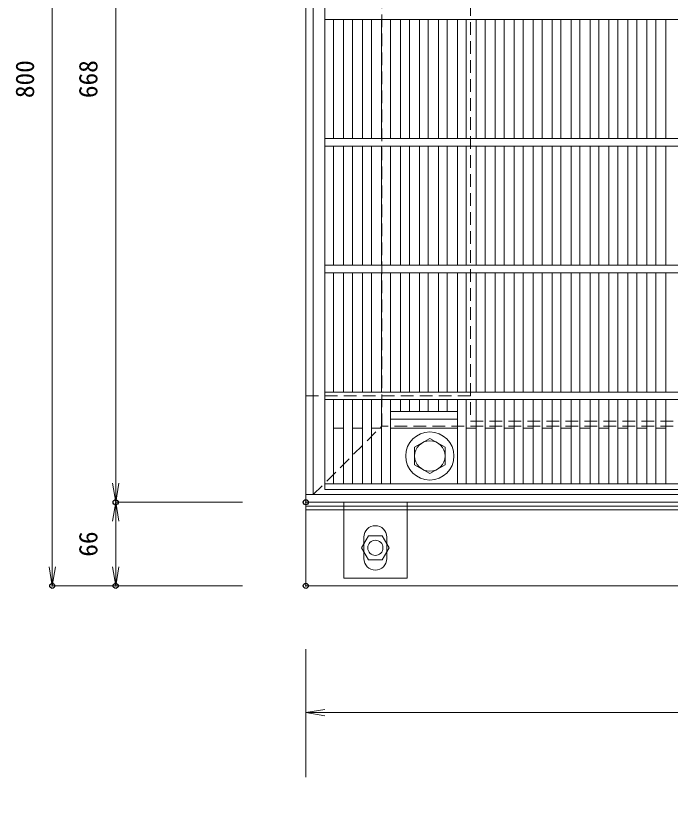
# Model space of a CAD drawing. Units: millimetres, scale not verified. Extents: x -4244 to -354, y 538 to 3378.
# Drawn here: x -2785 to -2268, y 2067 to 2689 of the extents above; entities that cross this region are included whole.
import ezdxf
from ezdxf.enums import TextEntityAlignment as Align

# ---------------------------------------------------------------- set-up
doc = ezdxf.new("R2010")
doc.units = ezdxf.units.MM
doc.header["$LTSCALE"] = 20
doc.header["$PDMODE"] = 32
doc.header["$PDSIZE"] = 4
doc.linetypes.add('USER1', pattern=[0.75, 0.5, -0.25])
for name, color, linetype, lineweight in [('0-3_KIJUN', 7, 'Continuous', 18), ('0-5_SUNPO', 3, 'Continuous', 18), ('0-6_UKEWAKU', 4, 'Continuous', 18), ('0-7_GRE', 5, 'Continuous', 18), ('0-9__0-0_0', 7, 'Continuous', 18)]:
    doc.layers.add(name, color=color, linetype=linetype, lineweight=lineweight)
doc.layers.add('0-A__0-2_DEFPOINTS', color=7, linetype='Continuous')
doc.styles.add('ＭＳ ゴシック', font='')
doc.styles.get('ＭＳ ゴシック').set_extended_font_data('MS Gothic')

# ---------------------------------------------------------------- blocks, each defined once
blk = doc.blocks.new('_OPEN')
at = {"layer": '0-9__0-0_0'}
blk.add_line((0, 0), (-1, 0), dxfattribs=at)
blk.add_lwpolyline([(-1, 0.167), (0, 0), (-1, -0.167)], dxfattribs=at)
blk = doc.blocks.new('_D25')
at = {"layer": '0-5_SUNPO'}
for p, q in [((1687.95, 1788.88), (1687.95, 1839.88)), ((1702.95, 1839.88), (2472.95, 1839.88)), ((2487.95, 1788.88), (2487.95, 1839.88))]:
    blk.add_line(p, q, dxfattribs=at)
at = {"layer": '0-A__0-2_DEFPOINTS'}
for p in [(2487.95, 1839.88), (1687.95, 1738.88), (2487.95, 1738.88)]:
    blk.add_point(p, dxfattribs=at)
at = {"layer": '0-5_SUNPO', "xscale": 15, "yscale": 15, "rotation": 180}
blk.add_blockref('_OPEN', (1687.95, 1839.88), dxfattribs=at)
at = {"layer": '0-5_SUNPO', "xscale": 15, "yscale": 15}
blk.add_blockref('_OPEN', (2487.95, 1839.88), dxfattribs=at)
at = {"layer": '0-5_SUNPO', "color": 7, "style": 'ＭＳ ゴシック'}
blk.add_text('800', height=14.66, dxfattribs=at).set_placement((2072.95, 1849.88), align=Align.BOTTOM_LEFT)
blk = doc.blocks.new('_D26')
at = {"layer": '0-5_SUNPO'}
for p, q in [((1687.95, 1889.88), (1687.95, 1839.88)), ((2487.95, 1889.88), (2487.95, 1839.88)), ((1702.95, 1839.88), (2472.95, 1839.88))]:
    blk.add_line(p, q, dxfattribs=at)
at = {"layer": '0-A__0-2_DEFPOINTS'}
for p in [(1687.95, 1939.88), (2487.95, 1939.88), (2487.95, 1839.88)]:
    blk.add_point(p, dxfattribs=at)
at = {"layer": '0-5_SUNPO', "xscale": 15, "yscale": 15, "rotation": 180}
blk.add_blockref('_OPEN', (1687.95, 1839.88), dxfattribs=at)
at = {"layer": '0-5_SUNPO', "xscale": 15, "yscale": 15}
blk.add_blockref('_OPEN', (2487.95, 1839.88), dxfattribs=at)
at = {"layer": '0-5_SUNPO', "color": 7, "style": 'ＭＳ ゴシック'}
blk.add_text('800', height=14.66, dxfattribs=at).set_placement((2072.95, 1849.88), align=Align.BOTTOM_LEFT)
blk = doc.blocks.new('_D28')
at = {"layer": '0-5_SUNPO'}
for p, q in [((1537.95, 2658.88), (1537.95, 2020.88)), ((1637.95, 2005.88), (1537.95, 2005.88))]:
    blk.add_line(p, q, dxfattribs=at)
at = {"layer": '0-A__0-2_DEFPOINTS'}
for p in [(1537.95, 2005.88), (1687.95, 2005.88)]:
    blk.add_point(p, dxfattribs=at)
at = {"layer": '0-5_SUNPO', "xscale": 15, "yscale": 15, "rotation": 270}
blk.add_blockref('_OPEN', (1537.95, 2005.88), dxfattribs=at)
at = {"layer": '0-5_SUNPO', "color": 7, "style": 'ＭＳ ゴシック'}
blk.add_text('668', height=14.66, rotation=90, dxfattribs=at).set_placement((1527.95, 2324.88), align=Align.BOTTOM_LEFT)
blk = doc.blocks.new('_D29')
at = {"layer": '0-5_SUNPO'}
for p, q in [((1637.95, 2005.88), (1537.95, 2005.88)), ((1537.95, 1990.88), (1537.95, 1954.88)), ((1637.95, 1939.88), (1537.95, 1939.88))]:
    blk.add_line(p, q, dxfattribs=at)
at = {"layer": '0-A__0-2_DEFPOINTS'}
for p in [(1687.95, 2005.88), (1537.95, 1939.88), (1687.95, 1939.88)]:
    blk.add_point(p, dxfattribs=at)
at = {"layer": '0-5_SUNPO', "xscale": 15, "yscale": 15}
for p, rotation in [((1537.95, 2005.88), 90), ((1537.95, 1939.88), 270)]:
    blk.add_blockref('_OPEN', p, dxfattribs=dict(at, rotation=rotation))
at = {"layer": '0-5_SUNPO', "color": 7, "style": 'ＭＳ ゴシック'}
blk.add_text('66', height=14.66, rotation=90, dxfattribs=at).set_placement((1527.95, 1962.88), align=Align.BOTTOM_LEFT)
blk = doc.blocks.new('_D30')
at = {"layer": '0-5_SUNPO'}
for p, q in [((1487.95, 2724.88), (1487.95, 1954.88)), ((1637.95, 1939.88), (1487.95, 1939.88))]:
    blk.add_line(p, q, dxfattribs=at)
at = {"layer": '0-A__0-2_DEFPOINTS'}
for p in [(1487.95, 1939.88), (1687.95, 1939.88)]:
    blk.add_point(p, dxfattribs=at)
at = {"layer": '0-5_SUNPO', "xscale": 15, "yscale": 15, "rotation": 270}
blk.add_blockref('_OPEN', (1487.95, 1939.88), dxfattribs=at)
at = {"layer": '0-5_SUNPO', "color": 7, "style": 'ＭＳ ゴシック'}
blk.add_text('800', height=14.66, rotation=90, dxfattribs=at).set_placement((1477.95, 2324.88), align=Align.BOTTOM_LEFT)
blk = doc.blocks.new('A$C6A34739C')
at = {"layer": '0-7_GRE'}
for p, q in [((0, 0), (0, 648)), ((0, 371), (0, 377)), ((0, 371), (770, 371)), ((0, 277), (0, 371)), ((7, 277), (7, 371)), ((14.96, 277), (14.96, 371)), ((21.96, 277), (21.96, 371)), ((29.92, 277), (29.92, 371)), ((36.92, 277), (36.92, 371)), ((44.88, 277), (44.88, 371)), ((51.88, 277), (51.88, 371)), ((59.84, 277), (59.84, 371)), ((66.84, 277), (66.84, 371)), ((74.8, 277), (74.8, 371)), ((81.8, 277), (81.8, 371)), ((89.76, 277), (89.76, 371)), ((96.76, 277), (96.76, 371)), ((104.73, 277), (104.73, 371)), ((111.73, 277), (111.73, 371)), ((119.69, 277), (119.69, 371)), ((126.69, 277), (126.69, 371)), ((134.65, 277), (134.65, 371)), ((141.65, 277), (141.65, 371)), ((149.61, 277), (149.61, 371)), ((156.61, 277), (156.61, 371)), ((164.57, 277), (164.57, 371)), ((171.57, 277), (171.57, 371)), ((179.53, 277), (179.53, 371)), ((186.53, 277), (186.53, 371)), ((194.49, 277), (194.49, 371)), ((201.49, 277), (201.49, 371)), ((209.45, 277), (209.45, 371)), ((216.45, 277), (216.45, 371)), ((224.41, 277), (224.41, 371)), ((231.41, 277), (231.41, 371)), ((239.37, 277), (239.37, 371)), ((246.37, 277), (246.37, 371)), ((254.33, 277), (254.33, 371)), ((261.33, 277), (261.33, 371)), ((269.29, 277), (269.29, 371)), ((0, 277), (770, 277)), ((0, 271), (0, 277)), ((0, 271), (770, 271)), ((0, 177), (0, 271)), ((7, 177), (7, 271)), ((14.96, 177), (14.96, 271)), ((21.96, 177), (21.96, 271)), ((29.92, 177), (29.92, 271)), ((36.92, 177), (36.92, 271)), ((44.88, 177), (44.88, 271)), ((51.88, 177), (51.88, 271)), ((59.84, 177), (59.84, 271)), ((66.84, 177), (66.84, 271)), ((74.8, 177), (74.8, 271)), ((81.8, 177), (81.8, 271)), ((89.76, 177), (89.76, 271)), ((96.76, 177), (96.76, 271)), ((104.73, 177), (104.73, 271)), ((111.73, 177), (111.73, 271)), ((119.69, 177), (119.69, 271)), ((126.69, 177), (126.69, 271)), ((134.65, 177), (134.65, 271)), ((141.65, 177), (141.65, 271)), ((149.61, 177), (149.61, 271)), ((156.61, 177), (156.61, 271)), ((164.57, 177), (164.57, 271)), ((171.57, 177), (171.57, 271)), ((179.53, 177), (179.53, 271)), ((186.53, 177), (186.53, 271)), ((194.49, 177), (194.49, 271)), ((201.49, 177), (201.49, 271)), ((209.45, 177), (209.45, 271)), ((216.45, 177), (216.45, 271)), ((224.41, 177), (224.41, 271)), ((231.41, 177), (231.41, 271)), ((239.37, 177), (239.37, 271)), ((246.37, 177), (246.37, 271)), ((254.33, 177), (254.33, 271)), ((261.33, 177), (261.33, 271)), ((269.29, 177), (269.29, 271)), ((0, 177), (770, 177)), ((0, 171), (0, 177)), ((0, 171), (770, 171)), ((0, 77), (0, 171)), ((7, 77), (7, 171)), ((14.96, 77), (14.96, 171)), ((21.96, 77), (21.96, 171)), ((29.92, 77), (29.92, 171)), ((36.92, 77), (36.92, 171)), ((44.88, 77), (44.88, 171)), ((51.88, 77), (51.88, 171)), ((59.84, 77), (59.84, 171)), ((66.84, 77), (66.84, 171)), ((74.8, 77), (74.8, 171)), ((81.8, 77), (81.8, 171)), ((89.76, 77), (89.76, 171)), ((96.76, 77), (96.76, 171)), ((104.73, 77), (104.73, 171)), ((111.73, 77), (111.73, 171)), ((119.69, 77), (119.69, 171)), ((126.69, 77), (126.69, 171)), ((134.65, 77), (134.65, 171)), ((141.65, 77), (141.65, 171)), ((149.61, 77), (149.61, 171)), ((156.61, 77), (156.61, 171)), ((164.57, 77), (164.57, 171)), ((171.57, 77), (171.57, 171)), ((179.53, 77), (179.53, 171)), ((186.53, 77), (186.53, 171)), ((194.49, 77), (194.49, 171)), ((201.49, 77), (201.49, 171)), ((209.45, 77), (209.45, 171)), ((216.45, 77), (216.45, 171)), ((224.41, 77), (224.41, 171)), ((231.41, 77), (231.41, 171)), ((239.37, 77), (239.37, 171)), ((246.37, 77), (246.37, 171)), ((254.33, 77), (254.33, 171)), ((261.33, 77), (261.33, 171)), ((269.29, 77), (269.29, 171)), ((0, 77), (770, 77)), ((0, 71), (0, 77)), ((0, 71), (770, 71)), ((0, 4.5), (0, 71)), ((7, 4.5), (7, 71)), ((14.96, 4.5), (14.96, 71)), ((21.96, 4.5), (21.96, 71)), ((29.92, 4.5), (29.92, 71)), ((36.92, 4.5), (36.92, 71)), ((44.88, 4.5), (44.88, 71)), ((51.88, 4.5), (51.88, 71)), ((59.84, 61.5), (59.84, 71)), ((66.84, 61.5), (66.84, 71)), ((74.8, 61.5), (74.8, 71)), ((81.8, 61.5), (81.8, 71)), ((89.76, 61.5), (89.76, 71)), ((96.76, 61.5), (96.76, 71)), ((104.73, 4.5), (104.73, 71)), ((111.73, 4.5), (111.73, 71)), ((119.69, 4.5), (119.69, 71)), ((126.69, 4.5), (126.69, 71)), ((134.65, 4.5), (134.65, 71)), ((141.65, 4.5), (141.65, 71)), ((149.61, 4.5), (149.61, 71)), ((156.61, 4.5), (156.61, 71)), ((164.57, 4.5), (164.57, 71)), ((171.57, 4.5), (171.57, 71)), ((179.53, 4.5), (179.53, 71)), ((186.53, 4.5), (186.53, 71)), ((194.49, 4.5), (194.49, 71)), ((201.49, 4.5), (201.49, 71)), ((209.45, 4.5), (209.45, 71)), ((216.45, 4.5), (216.45, 71)), ((224.41, 4.5), (224.41, 71)), ((231.41, 4.5), (231.41, 71)), ((239.37, 4.5), (239.37, 71)), ((246.37, 4.5), (246.37, 71)), ((254.33, 4.5), (254.33, 71)), ((261.33, 4.5), (261.33, 71)), ((269.29, 4.5), (269.29, 71)), ((51.88, 61.5), (104.73, 61.5)), ((51.88, 55.5), (104.73, 55.5)), ((51.88, 55.5), (104.73, 55.5)), ((6.99, 48.5), (14.95, 48.5)), ((21.95, 48.5), (29.91, 48.5)), ((36.91, 48.5), (44.87, 48.5)), ((51.87, 48.5), (104.73, 48.5)), ((111.72, 48.5), (119.68, 48.5)), ((126.68, 48.5), (134.64, 48.5)), ((141.64, 48.5), (149.6, 48.5)), ((156.6, 48.5), (164.56, 48.5)), ((171.56, 48.5), (179.52, 48.5)), ((186.52, 48.5), (194.48, 48.5)), ((201.48, 48.5), (209.44, 48.5)), ((216.44, 48.5), (224.4, 48.5)), ((231.4, 48.5), (239.36, 48.5)), ((246.36, 48.5), (254.33, 48.5)), ((261.33, 48.5), (269.29, 48.5)), ((0, 4.5), (770, 4.5)), ((0, 0), (0, 4.5)), ((0, 0), (770, 0)), ((0, 0), (770, 0))]:
    blk.add_line(p, q, dxfattribs=at)
blk.add_lwpolyline([(83, 12.64), (71, 19.57), (71, 33.43), (83, 40.36), (95, 33.43), (95, 19.57)], close=True, dxfattribs=at)
for radius in [19, 12]:
    blk.add_circle((83, 26.5), radius, dxfattribs=at)
blk = doc.blocks.new('A$C0AEF74A5')
at = {"layer": '0-6_UKEWAKU'}
for p, q in [((0, 668), (0, 0)), ((6, 6), (6, 662)), ((800, 6), (0, 6)), ((30, -60), (30, 0)), ((80, -60), (80, 0)), ((30, -6), (80, -6)), ((46, -44.5), (46, -27.5)), ((64, -44.5), (64, -27.5)), ((30, -60), (80, -60))]:
    blk.add_line(p, q, dxfattribs=at)
at = {"layer": '0-6_UKEWAKU', "linetype": 'USER1'}
for p, q in [((60, 60), (60, 608)), ((6, 6), (60, 60)), ((740, 60), (60, 60))]:
    blk.add_line(p, q, dxfattribs=at)
at = {"layer": '0-6_UKEWAKU'}
blk.add_lwpolyline([(0, 668), (800, 668), (800, 0), (0, 0)], dxfattribs=at)
for centre, start, end in [((55, -27.5), 0, 180), ((55, -44.5), 180, 0)]:
    blk.add_arc(centre, 9, start, end, dxfattribs=at)

msp = doc.modelspace()

# ---------------------------------------------------------------- linework, layer by layer
at = {"layer": '0-3_KIJUN', "linetype": 'USER1'}
msp.add_line((-2426.02, 2388.69), (-2556.02, 2388.69), dxfattribs=at)
at = {"layer": '0-3_KIJUN'}
for points in [[(-2556.02, 2238.69), (-1756.02, 2238.69), (-1756.02, 3038.69), (-2556.02, 3038.69)], [(-1756.02, 2298.69), (-2556.02, 2298.69), (-2556.02, 2301.69), (-1756.02, 2301.69)]]:
    msp.add_lwpolyline(points, close=True, dxfattribs=at)
at = {"layer": '0-3_KIJUN', "linetype": 'USER1'}
msp.add_lwpolyline([(-1886.02, 2908.69), (-2426.02, 2908.69), (-2426.02, 2368.69), (-1886.02, 2368.69)], close=True, dxfattribs=at)
at = {"layer": '0-3_KIJUN'}
msp.add_circle((-2501.02, 2268.69), 6, dxfattribs=at)
at = {"layer": '0-7_GRE'}
msp.add_lwpolyline([(-2506.5, 2278.17), (-2511.97, 2268.69), (-2506.5, 2259.21), (-2495.55, 2259.21), (-2490.07, 2268.69), (-2495.55, 2278.17)], close=True, dxfattribs=at)

# ---------------------------------------------------------------- block references
at = {"layer": '0-5_SUNPO'}
for name in ['_D30', '_D28', '_D29', '_D26', '_D25']:
    msp.add_blockref(name, (-4243.98, 298.81), dxfattribs=at)
at = {"layer": '0-6_UKEWAKU'}
msp.add_blockref('A$C0AEF74A5', (-2556.02, 2304.69), dxfattribs=at)
at = {"layer": '0-7_GRE'}
msp.add_blockref('A$C6A34739C', (-2541.02, 2314.69), dxfattribs=at)

doc.saveas('drawing.dxf')
